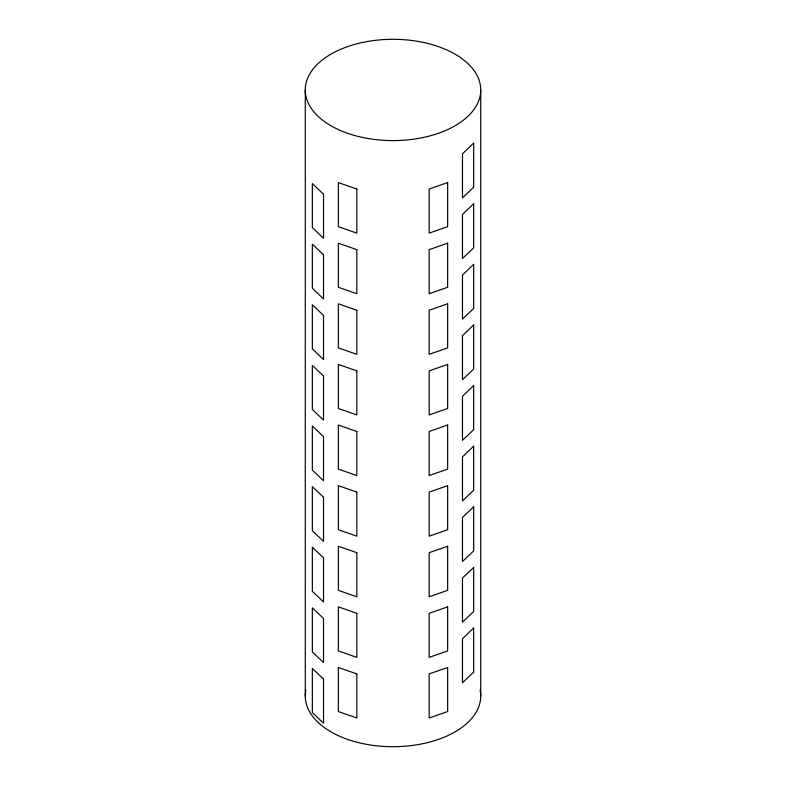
<?xml version="1.0" encoding="UTF-8"?>
<svg xmlns="http://www.w3.org/2000/svg" width="786" height="786" viewBox="0 0 786 786"><rect width="100%" height="100%" fill="white"/><g stroke="black" fill="none" stroke-linecap="round" stroke-linejoin="round"><path stroke-width="1.18" d="M480.727 89.948A87.727 50.648 0 0 1 349.131 133.816A87.727 50.648 0 0 1 349.131 46.089A87.727 50.648 0 0 1 480.727 89.948L480.727 696.052M305.273 89.948L305.273 696.052M480.108 690.039A87.727 50.648 0 0 1 393 746.7A87.727 50.648 0 0 1 305.892 690.039M473.653 143.16L462.473 153.82L462.473 197.905L473.653 187.235L473.653 143.16M473.653 203.771L462.473 214.431L462.473 258.515L473.653 247.845L473.653 203.771M473.653 264.381L462.473 275.041L462.473 319.126L473.653 308.456L473.653 264.381M473.653 324.991L462.473 335.651L462.473 379.736L473.653 369.066L473.653 324.991M473.653 385.602L462.473 396.262L462.473 440.347L473.653 429.677L473.653 385.602M473.653 446.212L462.473 456.872L462.473 500.957L473.653 490.287L473.653 446.212M473.653 506.823L462.473 517.483L462.473 561.568L473.653 550.898L473.653 506.823M473.653 567.423L462.473 578.093L462.473 622.178L473.653 611.508L473.653 567.423M473.653 628.034L462.473 638.704L462.473 682.788L473.653 672.118L473.653 628.034M447.647 182.588L429.166 189.043L429.166 233.118L447.647 226.673L447.647 182.588M447.647 243.198L429.166 249.653L429.166 293.728L447.647 287.283L447.647 243.198M447.647 303.809L429.166 310.264L429.166 354.339L447.647 347.893L447.647 303.809M447.647 364.419L429.166 370.874L429.166 414.949L447.647 408.494L447.647 364.419M447.647 425.03L429.166 431.485L429.166 475.559L447.647 469.104L447.647 425.03M447.647 485.64L429.166 492.095L429.166 536.17L447.647 529.715L447.647 485.64M447.647 546.25L429.166 552.705L429.166 596.78L447.647 590.325L447.647 546.25M447.647 606.861L429.166 613.316L429.166 657.391L447.647 650.936L447.647 606.861M447.647 667.471L429.166 673.926L429.166 718.001L447.647 711.546L447.647 667.471M356.834 189.043L338.353 182.588L338.353 226.673L356.834 233.118L356.834 189.043M356.834 249.653L338.353 243.198L338.353 287.283L356.834 293.728L356.834 249.653M356.834 310.264L338.353 303.809L338.353 347.893L356.834 354.339L356.834 310.264M356.834 370.874L338.353 364.419L338.353 408.494L356.834 414.949L356.834 370.874M356.834 431.485L338.353 425.03L338.353 469.104L356.834 475.559L356.834 431.485M356.834 492.095L338.353 485.64L338.353 529.715L356.834 536.17L356.834 492.095M356.834 552.705L338.353 546.25L338.353 590.325L356.834 596.78L356.834 552.705M356.834 613.316L338.353 606.861L338.353 650.936L356.834 657.391L356.834 613.316M356.834 673.926L338.353 667.471L338.353 711.546L356.834 718.001L356.834 673.926M323.527 194.23L312.347 183.56L312.347 227.645L323.527 238.315L323.527 194.23M323.527 254.841L312.347 244.171L312.347 288.256L323.527 298.926L323.527 254.841M323.527 315.451L312.347 304.781L312.347 348.866L323.527 359.536L323.527 315.451M323.527 376.062L312.347 365.392L312.347 409.477L323.527 420.146L323.527 376.062M323.527 436.672L312.347 426.002L312.347 470.087L323.527 480.747L323.527 436.672M323.527 497.283L312.347 486.613L312.347 530.697L323.527 541.358L323.527 497.283M323.527 557.893L312.347 547.223L312.347 591.308L323.527 601.968L323.527 557.893M323.527 618.503L312.347 607.833L312.347 651.918L323.527 662.578L323.527 618.503M323.527 679.114L312.347 668.444L312.347 712.529L323.527 723.189L323.527 679.114"/></g></svg>
